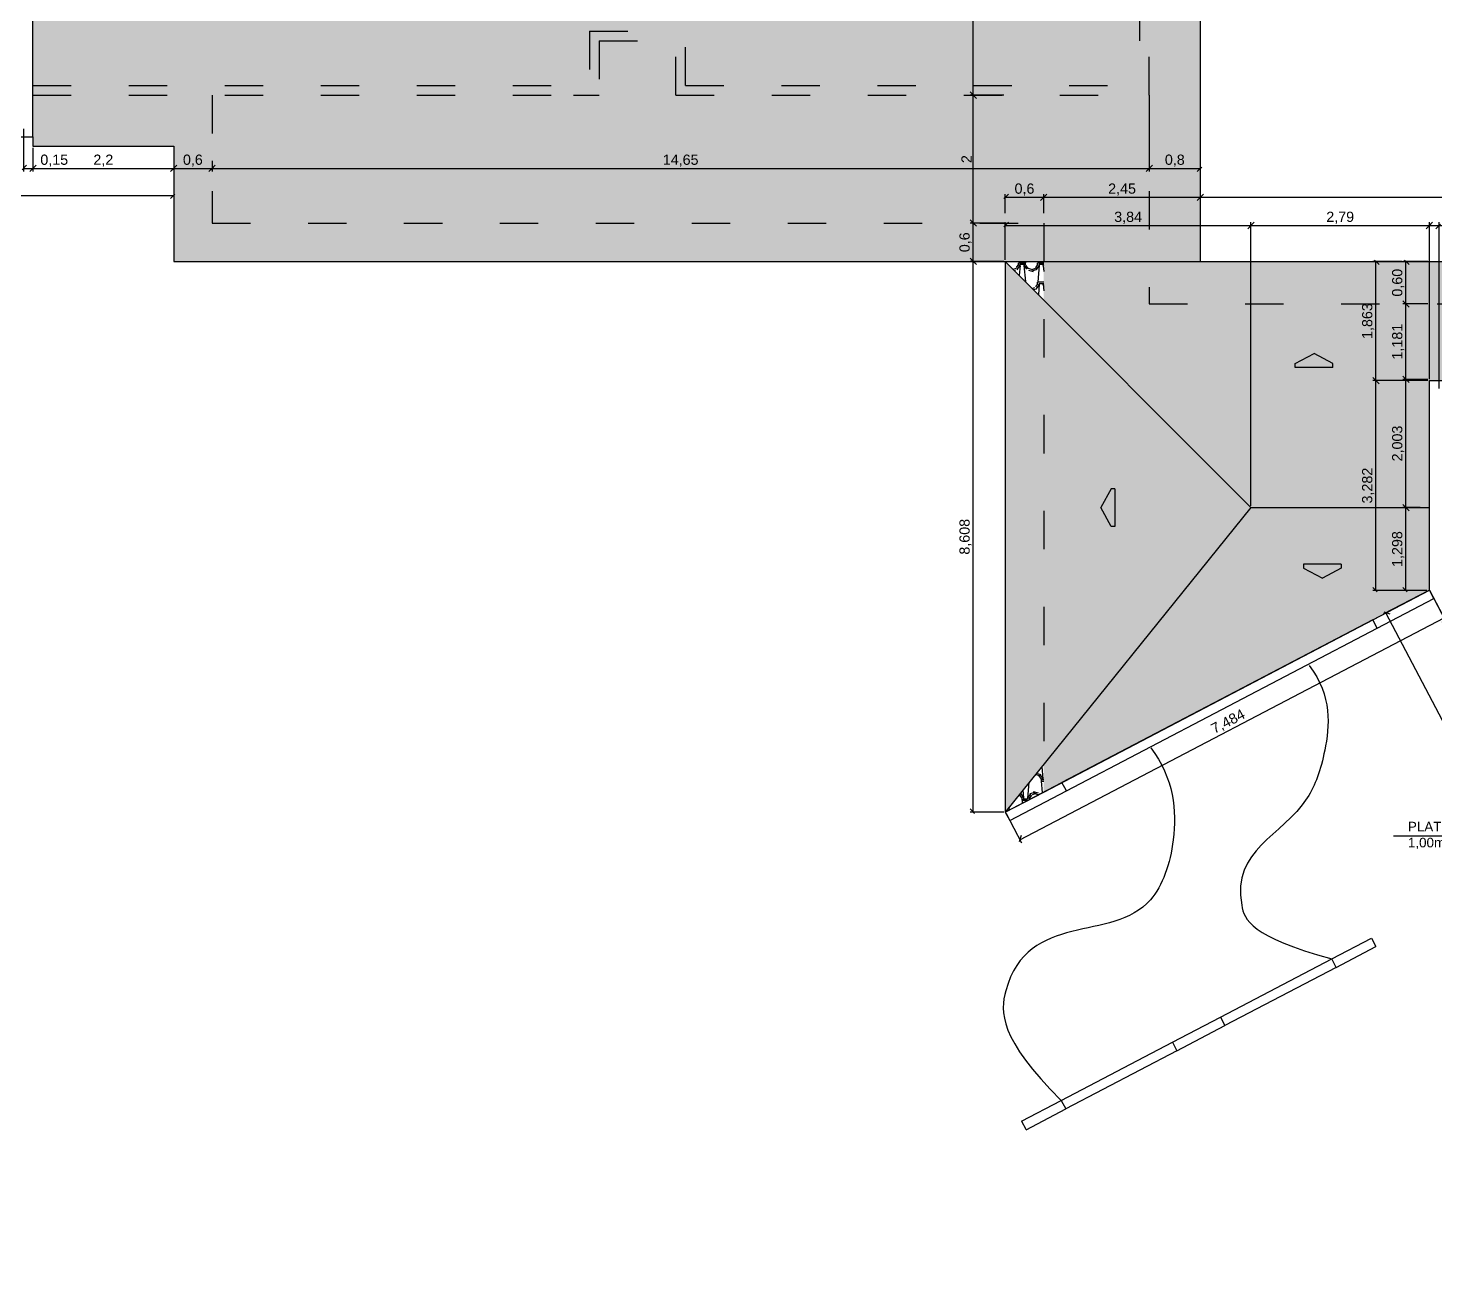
# Model space of a CAD drawing. Header units: millimetres. Extents: x 313 to 493, y 47 to 181.
# Drawn here: x 449.66 to 471.65, y 137.14 to 156.46 of the extents above; entities that cross this region are included whole.
import ezdxf

# ---------------------------------------------------------------- set-up
doc = ezdxf.new("R2010")
doc.units = ezdxf.units.MM
doc.header["$LTSCALE"] = 0.05
doc.header["$MEASUREMENT"] = 0
doc.header["$PDMODE"] = 3
doc.linetypes.add('ACAD_ISO03W100', pattern=[30, 12, -18])
for name, color, linetype in [('01', 1, 'Continuous'), ('02', 2, 'Continuous'), ('03', 3, 'Continuous'), ('05', 5, 'Continuous'), ('1', 1, 'Continuous'), ('2', 2, 'Continuous'), ('BAN', 13, 'Continuous'), ('CALCADA', 4, 'Continuous'), ('P02', 6, 'Continuous'), ('TRACEJADO', 7, 'ACAD_ISO03W100'), ('VEGET', 3, 'Continuous')]:
    doc.layers.add(name, color=color, linetype=linetype)
doc.styles.get("Standard").update_dxf_attribs({"font": 'arial.ttf'})
doc.dimstyles.new('ISO-25', dxfattribs={"dimscale": 0.04, "dimtxt": 4, "dimasz": 2.5, "dimexe": 1.25, "dimexo": 0.625, "dimtad": 1, "dimdec": 3, "dimtxsty": 'Standard', "dimblk": 'OBLIQUE', "dimcen": 2.5, "dimadec": 0, "dimazin": 0, "dimtfac": 1, "dimtdec": 3, "dimtmove": 0, "dimatfit": 3, "dimldrblk": 'OBLIQUE', "dimfxl": 1, "dimarcsym": 0})
pattern_1 = [(125.2176, (-276.103666, -88.687688), (2.10000034906, -2.99999974996), [0.0624261, -6.1801698]), (160.71, (-276.139666, -88.636688), (5.10000155527, -1.7999959482), [0.0635688, -6.2933172]), (199.29, (-276.199666, -88.615688), (-5.10000155527, -1.7999959482), [0.0635688, -6.2933172]), (234.7824, (-276.259666, -88.636688), (-2.10000034906, -2.99999974996), [0.0624261, -6.1801698]), (270, (-276.29567, -88.6877), (0.3, -0.3), [0.03, -0.27]), (90, (-276.10367, -88.7177), (-0.3, 0.3), [0.03, -0.27]), (0, (-276.10367, -88.6937), (0.3, 0.3), [0.024, -0.276]), (0, (-276.10367, -88.7177), (0.3, 0.3), [0.024, -0.276]), (125.5377, (-276.079666, -88.678688), (-0.900000472, 1.1999994744), [0.077421, -2.5032768]), (162.2553, (-276.124666, -88.615688), (-6.59999886937, 2.10000322881), [0.0787464, -7.7958963]), (197.7447, (-276.199666, -88.591688), (6.59999886937, 2.10000322881), [0.0787464, -7.7958963]), (234.4623, (-276.274666, -88.615688), (0.900000472, 1.1999994744), [0.077421, -2.5032768]), (270, (-276.31967, -88.6787), (0.3, -0.3), [0.015, -0.285]), (90, (-276.07967, -88.6937), (-0.3, 0.3), [0.015, -0.285]), (0, (-276.37967, -88.6937), (0.3, 0.3), [0.06, -0.24]), (0, (-276.37967, -88.7177), (0.3, 0.3), [0.084, -0.216]), (84.8056, (-276.319666, -88.681688), (-0.2999985674, -3.000000201), [0.2650887, -3.0485196]), (95.1944, (-276.079666, -88.681688), (-0.2999985674, 3.000000201), [0.2650887, -3.0485196])]
pattern_2 = [(305.2176, (-276.655666, -88.747688), (-2.10000034906, 2.99999974996), [0.0624261, -6.1801698]), (340.71, (-276.619666, -88.798688), (-5.10000155527, 1.7999959482), [0.0635688, -6.2933172]), (19.29, (-276.559666, -88.819688), (5.10000155527, 1.7999959482), [0.0635688, -6.2933172]), (54.7824, (-276.499666, -88.798688), (2.10000034906, 2.99999974996), [0.0624261, -6.1801698]), (90, (-276.46367, -88.7477), (-0.3, 0.3), [0.03, -0.27]), (270, (-276.65567, -88.7177), (0.3, -0.3), [0.03, -0.27]), (180, (-276.65567, -88.7417), (-0.3, -0.3), [0.024, -0.276]), (180, (-276.65567, -88.7177), (-0.3, -0.3), [0.024, -0.276]), (305.5377, (-276.679666, -88.756688), (0.900000472, -1.1999994744), [0.077421, -2.5032768]), (342.2553, (-276.634666, -88.819688), (6.59999886937, -2.10000322881), [0.0787464, -7.7958963]), (17.7447, (-276.559666, -88.843688), (-6.59999886937, -2.10000322881), [0.0787464, -7.7958963]), (54.4623, (-276.484666, -88.819688), (-0.900000472, -1.1999994744), [0.077421, -2.5032768]), (90, (-276.43967, -88.7567), (-0.3, 0.3), [0.015, -0.285]), (270, (-276.67967, -88.7417), (0.3, -0.3), [0.015, -0.285]), (180, (-276.37967, -88.7417), (-0.3, -0.3), [0.06, -0.24]), (180, (-276.37967, -88.7177), (-0.3, -0.3), [0.084, -0.216]), (264.8056, (-276.439666, -88.753688), (0.2999985674, 3.000000201), [0.2650887, -3.0485196]), (275.1944, (-276.679666, -88.753688), (0.2999985674, -3.000000201), [0.2650887, -3.0485196])]

# ---------------------------------------------------------------- blocks, each defined once
blk = doc.blocks.new('_Oblique')
at = {"layer": 'TRACEJADO', "color": 0, "lineweight": -2}
blk.add_line((-0.5, -0.5), (0.5, 0.5), dxfattribs=at)
blk = doc.blocks.new('*D354')
at = {"layer": 'BAN', "color": 0, "lineweight": -2}
for p, q in [((464.908, 152.808), (464.382, 152.808)), ((464.432, 144.2), (464.432, 152.808)), ((464.908, 144.2), (464.382, 144.2))]:
    blk.add_line(p, q, dxfattribs=at)
at = {"layer": 'Defpoints', "color": 0}
for p in [(464.432, 152.808), (464.933, 152.808), (464.933, 144.2)]:
    blk.add_point(p, dxfattribs=at)
at = {"layer": 'BAN', "color": 0, "lineweight": -2, "xscale": 0.1, "yscale": 0.1, "zscale": 0.1}
for p, rotation in [((464.432, 152.808), 90), ((464.432, 144.2), 270)]:
    blk.add_blockref('_Oblique', p, dxfattribs=dict(at, rotation=rotation))
at = {"layer": 'BAN', "color": 0, "insert": (464.311, 148.504), "char_height": 0.16, "attachment_point": 5, "rotation": 90}
blk.add_mtext('8,608', dxfattribs=at)
blk = doc.blocks.new('*D357')
at = {"layer": 'BAN', "color": 0, "lineweight": -2}
for p, q in [((471.541, 147.66), (470.84, 147.293)), ((476.202, 137.16), (470.884, 147.316)), ((476.992, 137.574), (476.157, 137.137))]:
    blk.add_line(p, q, dxfattribs=at)
at = {"layer": 'Defpoints', "color": 0}
for p in [(471.563, 147.671), (470.884, 147.316), (477.014, 137.586)]:
    blk.add_point(p, dxfattribs=at)
at = {"layer": 'BAN', "color": 0, "lineweight": -2, "xscale": 0.1, "yscale": 0.1, "zscale": 0.1}
for p, rotation in [((470.884, 147.316), 117.6381895532734), ((476.202, 137.16), 297.6381895532734)]:
    blk.add_blockref('_Oblique', p, dxfattribs=dict(at, rotation=rotation))
at = {"layer": 'BAN', "color": 0, "insert": (473.65, 142.294), "char_height": 0.16, "attachment_point": 5, "rotation": 297.6382}
blk.add_mtext('11,464', dxfattribs=at)
blk = doc.blocks.new('*D409')
at = {"layer": 'BAN', "color": 0, "lineweight": -2}
for p, q in [((471.575, 147.649), (471.815, 147.192)), ((471.924, 147.305), (472.426, 147.568)), ((471.791, 147.236), (471.924, 147.305)), ((471.919, 147.315), (471.947, 147.261))]:
    blk.add_line(p, q, dxfattribs=at)
at = {"layer": 'Defpoints', "color": 0}
for p in [(471.563, 147.671), (471.907, 147.338), (471.924, 147.305)]:
    blk.add_point(p, dxfattribs=at)
at = {"layer": 'BAN', "color": 0, "lineweight": -2, "xscale": 0.1, "yscale": 0.1, "zscale": 0.1}
for p, rotation in [((471.924, 147.305), 27.63818955327006), ((471.791, 147.236), 207.6381895532701)]:
    blk.add_blockref('_Oblique', p, dxfattribs=dict(at, rotation=rotation))
at = {"layer": 'BAN', "color": 0, "insert": (472.163, 147.567), "char_height": 0.16, "attachment_point": 5, "rotation": 27.6382}
blk.add_mtext('0,15', dxfattribs=at)
blk = doc.blocks.new('*D358')
at = {"layer": 'BAN', "color": 0, "lineweight": -2}
for p, q in [((471.575, 147.649), (471.815, 147.192)), ((465.161, 143.764), (471.791, 147.236)), ((464.945, 144.177), (465.184, 143.72))]:
    blk.add_line(p, q, dxfattribs=at)
at = {"layer": 'Defpoints', "color": 0}
for p in [(471.563, 147.671), (471.791, 147.236), (464.933, 144.2)]:
    blk.add_point(p, dxfattribs=at)
at = {"layer": 'BAN', "color": 0, "lineweight": -2, "xscale": 0.1, "yscale": 0.1, "zscale": 0.1}
for p, rotation in [((471.791, 147.236), 27.63818955326904), ((465.161, 143.764), 207.6381895532691)]:
    blk.add_blockref('_Oblique', p, dxfattribs=dict(at, rotation=rotation))
at = {"layer": 'BAN', "color": 0, "insert": (468.42, 145.607), "char_height": 0.16, "attachment_point": 5, "rotation": 27.6382}
blk.add_mtext('7,484', dxfattribs=at)
blk = doc.blocks.new('*D410')
at = {"layer": 'BAN', "color": 0, "lineweight": -2}
for p, q in [((467.183, 155.383), (467.183, 154.213)), ((452.533, 154.383), (452.533, 154.213)), ((452.533, 154.263), (467.183, 154.263))]:
    blk.add_line(p, q, dxfattribs=at)
at = {"layer": 'Defpoints', "color": 0}
for p in [(467.183, 155.408), (452.533, 154.408), (467.183, 154.263)]:
    blk.add_point(p, dxfattribs=at)
at = {"layer": 'BAN', "color": 0, "lineweight": -2, "xscale": 0.1, "yscale": 0.1, "zscale": 0.1, "rotation": 180}
blk.add_blockref('_Oblique', (452.533, 154.263), dxfattribs=at)
at = {"layer": 'BAN', "color": 0, "lineweight": -2, "xscale": 0.1, "yscale": 0.1, "zscale": 0.1}
blk.add_blockref('_Oblique', (467.183, 154.263), dxfattribs=at)
at = {"layer": 'BAN', "color": 0, "insert": (459.858, 154.384), "char_height": 0.16, "attachment_point": 5}
blk.add_mtext('14,65', dxfattribs=at)
blk = doc.blocks.new('*D373')
at = {"layer": 'BAN', "color": 0, "lineweight": -2}
for p, q in [((437.233, 154.583), (437.233, 153.791)), ((451.933, 154.583), (451.933, 153.791)), ((437.233, 153.841), (451.933, 153.841))]:
    blk.add_line(p, q, dxfattribs=at)
at = {"layer": 'Defpoints', "color": 0}
for p in [(437.233, 154.608), (451.933, 154.608), (451.933, 153.841)]:
    blk.add_point(p, dxfattribs=at)
at = {"layer": 'BAN', "color": 0, "lineweight": -2, "xscale": 0.1, "yscale": 0.1, "zscale": 0.1, "rotation": 180}
blk.add_blockref('_Oblique', (437.233, 153.841), dxfattribs=at)
at = {"layer": 'BAN', "color": 0, "lineweight": -2, "xscale": 0.1, "yscale": 0.1, "zscale": 0.1}
blk.add_blockref('_Oblique', (451.933, 153.841), dxfattribs=at)
at = {"layer": 'BAN', "color": 0, "insert": (444.583, 153.963), "char_height": 0.16, "attachment_point": 5}
blk.add_mtext('14,7', dxfattribs=at)
blk = doc.blocks.new('*D379')
at = {"layer": 'BAN', "color": 0, "lineweight": -2}
for p, q in [((449.733, 154.583), (449.733, 154.213)), ((451.933, 154.583), (451.933, 154.213)), ((449.733, 154.263), (451.933, 154.263))]:
    blk.add_line(p, q, dxfattribs=at)
at = {"layer": 'Defpoints', "color": 0}
for p in [(449.733, 154.608), (451.933, 154.608), (451.933, 154.263)]:
    blk.add_point(p, dxfattribs=at)
at = {"layer": 'BAN', "color": 0, "lineweight": -2, "xscale": 0.1, "yscale": 0.1, "zscale": 0.1, "rotation": 180}
blk.add_blockref('_Oblique', (449.733, 154.263), dxfattribs=at)
at = {"layer": 'BAN', "color": 0, "lineweight": -2, "xscale": 0.1, "yscale": 0.1, "zscale": 0.1}
blk.add_blockref('_Oblique', (451.933, 154.263), dxfattribs=at)
at = {"layer": 'BAN', "color": 0, "insert": (450.833, 154.384), "char_height": 0.16, "attachment_point": 5}
blk.add_mtext('2,2', dxfattribs=at)
blk = doc.blocks.new('*D380')
at = {"layer": 'BAN', "color": 0, "lineweight": -2}
for p, q in [((449.583, 154.883), (449.583, 154.213)), ((449.733, 154.583), (449.733, 154.213)), ((449.583, 154.263), (449.733, 154.263)), ((449.733, 154.263), (450.3, 154.263))]:
    blk.add_line(p, q, dxfattribs=at)
at = {"layer": 'Defpoints', "color": 0}
for p in [(449.583, 154.908), (449.733, 154.608), (449.733, 154.263)]:
    blk.add_point(p, dxfattribs=at)
at = {"layer": 'BAN', "color": 0, "lineweight": -2, "xscale": 0.1, "yscale": 0.1, "zscale": 0.1, "rotation": 180}
blk.add_blockref('_Oblique', (449.583, 154.263), dxfattribs=at)
at = {"layer": 'BAN', "color": 0, "lineweight": -2, "xscale": 0.1, "yscale": 0.1, "zscale": 0.1}
blk.add_blockref('_Oblique', (449.733, 154.263), dxfattribs=at)
at = {"layer": 'BAN', "color": 0, "insert": (450.066, 154.384), "char_height": 0.16, "attachment_point": 5}
blk.add_mtext('0,15', dxfattribs=at)
blk = doc.blocks.new('*D412')
at = {"layer": 'BAN', "color": 0, "lineweight": -2}
for p, q in [((451.933, 154.583), (451.933, 154.213)), ((452.533, 154.383), (452.533, 154.213)), ((451.933, 154.263), (452.533, 154.263))]:
    blk.add_line(p, q, dxfattribs=at)
at = {"layer": 'Defpoints', "color": 0}
for p in [(451.933, 154.608), (452.533, 154.408), (452.533, 154.263)]:
    blk.add_point(p, dxfattribs=at)
at = {"layer": 'BAN', "color": 0, "lineweight": -2, "xscale": 0.1, "yscale": 0.1, "zscale": 0.1, "rotation": 180}
blk.add_blockref('_Oblique', (451.933, 154.263), dxfattribs=at)
at = {"layer": 'BAN', "color": 0, "lineweight": -2, "xscale": 0.1, "yscale": 0.1, "zscale": 0.1}
blk.add_blockref('_Oblique', (452.533, 154.263), dxfattribs=at)
at = {"layer": 'BAN', "color": 0, "insert": (452.233, 154.384), "char_height": 0.16, "attachment_point": 5}
blk.add_mtext('0,6', dxfattribs=at)
blk = doc.blocks.new('*D402')
at = {"layer": 'BAN', "color": 0, "lineweight": -2}
for p, q in [((467.983, 153.564), (467.983, 153.861)), ((467.983, 153.811), (483.106, 153.811)), ((483.106, 153.564), (483.106, 153.861))]:
    blk.add_line(p, q, dxfattribs=at)
at = {"layer": 'Defpoints', "color": 0}
for p in [(483.106, 153.811), (467.983, 153.539), (483.106, 153.539)]:
    blk.add_point(p, dxfattribs=at)
at = {"layer": 'BAN', "color": 0, "lineweight": -2, "xscale": 0.1, "yscale": 0.1, "zscale": 0.1, "rotation": 180}
blk.add_blockref('_Oblique', (467.983, 153.811), dxfattribs=at)
at = {"layer": 'BAN', "color": 0, "lineweight": -2, "xscale": 0.1, "yscale": 0.1, "zscale": 0.1}
blk.add_blockref('_Oblique', (483.106, 153.811), dxfattribs=at)
at = {"layer": 'BAN', "color": 0, "insert": (475.545, 153.932), "char_height": 0.16, "attachment_point": 5}
blk.add_mtext('15,123', dxfattribs=at)
blk = doc.blocks.new('*D420')
at = {"layer": 'BAN', "color": 0, "lineweight": -2}
for p, q in [((464.908, 155.408), (464.382, 155.408)), ((464.432, 153.408), (464.432, 155.408)), ((464.908, 153.408), (464.382, 153.408))]:
    blk.add_line(p, q, dxfattribs=at)
at = {"layer": 'Defpoints', "color": 0}
for p in [(464.432, 155.408), (464.933, 155.408), (464.933, 153.408)]:
    blk.add_point(p, dxfattribs=at)
at = {"layer": 'BAN', "color": 0, "lineweight": -2, "xscale": 0.1, "yscale": 0.1, "zscale": 0.1}
for p, rotation in [((464.432, 155.408), 90), ((464.432, 153.408), 270)]:
    blk.add_blockref('_Oblique', p, dxfattribs=dict(at, rotation=rotation))
at = {"layer": 'BAN', "color": 0, "insert": (464.327, 154.408), "char_height": 0.16, "attachment_point": 5, "rotation": 90}
blk.add_mtext('2', dxfattribs=at)
blk = doc.blocks.new('*D421')
at = {"layer": 'BAN', "color": 0, "lineweight": -2}
for p, q in [((465.533, 153.564), (465.533, 153.861)), ((465.533, 153.811), (467.983, 153.811)), ((467.983, 153.564), (467.983, 153.861))]:
    blk.add_line(p, q, dxfattribs=at)
at = {"layer": 'Defpoints', "color": 0}
for p in [(467.983, 153.811), (465.533, 153.539), (467.983, 153.539)]:
    blk.add_point(p, dxfattribs=at)
at = {"layer": 'BAN', "color": 0, "lineweight": -2, "xscale": 0.1, "yscale": 0.1, "zscale": 0.1, "rotation": 180}
blk.add_blockref('_Oblique', (465.533, 153.811), dxfattribs=at)
at = {"layer": 'BAN', "color": 0, "lineweight": -2, "xscale": 0.1, "yscale": 0.1, "zscale": 0.1}
blk.add_blockref('_Oblique', (467.983, 153.811), dxfattribs=at)
at = {"layer": 'BAN', "color": 0, "insert": (466.758, 153.932), "char_height": 0.16, "attachment_point": 5}
blk.add_mtext('2,45', dxfattribs=at)
blk = doc.blocks.new('*D422')
at = {"layer": 'BAN', "color": 0, "lineweight": -2}
for p, q in [((464.933, 153.564), (464.933, 153.861)), ((464.933, 153.811), (465.533, 153.811)), ((465.533, 153.564), (465.533, 153.861))]:
    blk.add_line(p, q, dxfattribs=at)
at = {"layer": 'Defpoints', "color": 0}
for p in [(465.533, 153.811), (464.933, 153.539), (465.533, 153.539)]:
    blk.add_point(p, dxfattribs=at)
at = {"layer": 'BAN', "color": 0, "lineweight": -2, "xscale": 0.1, "yscale": 0.1, "zscale": 0.1, "rotation": 180}
blk.add_blockref('_Oblique', (464.933, 153.811), dxfattribs=at)
at = {"layer": 'BAN', "color": 0, "lineweight": -2, "xscale": 0.1, "yscale": 0.1, "zscale": 0.1}
blk.add_blockref('_Oblique', (465.533, 153.811), dxfattribs=at)
at = {"layer": 'BAN', "color": 0, "insert": (465.233, 153.932), "char_height": 0.16, "attachment_point": 5}
blk.add_mtext('0,6', dxfattribs=at)
blk = doc.blocks.new('*D423')
at = {"layer": 'BAN', "color": 0, "lineweight": -2}
for p, q in [((467.183, 155.383), (467.183, 154.213)), ((467.183, 154.263), (467.983, 154.263)), ((467.983, 152.833), (467.983, 154.313))]:
    blk.add_line(p, q, dxfattribs=at)
at = {"layer": 'Defpoints', "color": 0}
for p in [(467.183, 155.408), (467.983, 154.263), (467.983, 152.808)]:
    blk.add_point(p, dxfattribs=at)
at = {"layer": 'BAN', "color": 0, "lineweight": -2, "xscale": 0.1, "yscale": 0.1, "zscale": 0.1, "rotation": 180}
blk.add_blockref('_Oblique', (467.183, 154.263), dxfattribs=at)
at = {"layer": 'BAN', "color": 0, "lineweight": -2, "xscale": 0.1, "yscale": 0.1, "zscale": 0.1}
blk.add_blockref('_Oblique', (467.983, 154.263), dxfattribs=at)
at = {"layer": 'BAN', "color": 0, "insert": (467.583, 154.384), "char_height": 0.16, "attachment_point": 5}
blk.add_mtext('0,8', dxfattribs=at)
blk = doc.blocks.new('*D424')
at = {"layer": 'BAN', "color": 0, "lineweight": -2}
for p, q in [((471.133, 152.808), (470.677, 152.808)), ((470.727, 150.945), (470.727, 152.808)), ((471.538, 150.945), (470.677, 150.945))]:
    blk.add_line(p, q, dxfattribs=at)
at = {"layer": 'Defpoints', "color": 0}
for p in [(470.727, 152.808), (471.158, 152.808), (471.563, 150.945)]:
    blk.add_point(p, dxfattribs=at)
at = {"layer": 'BAN', "color": 0, "lineweight": -2, "xscale": 0.1, "yscale": 0.1, "zscale": 0.1}
for p, rotation in [((470.727, 152.808), 90), ((470.727, 150.945), 270)]:
    blk.add_blockref('_Oblique', p, dxfattribs=dict(at, rotation=rotation))
at = {"layer": 'BAN', "color": 0, "insert": (470.605, 151.876), "char_height": 0.16, "attachment_point": 5, "rotation": 90}
blk.add_mtext('1,863', dxfattribs=at)
blk = doc.blocks.new('*D425')
at = {"layer": 'BAN', "color": 0, "lineweight": -2}
for p, q in [((471.538, 150.945), (470.677, 150.945)), ((470.727, 147.663), (470.727, 150.945)), ((471.503, 147.663), (470.677, 147.663))]:
    blk.add_line(p, q, dxfattribs=at)
at = {"layer": 'Defpoints', "color": 0}
for p in [(470.727, 150.945), (471.563, 150.945), (471.528, 147.663)]:
    blk.add_point(p, dxfattribs=at)
at = {"layer": 'BAN', "color": 0, "lineweight": -2, "xscale": 0.1, "yscale": 0.1, "zscale": 0.1}
for p, rotation in [((470.727, 150.945), 90), ((470.727, 147.663), 270)]:
    blk.add_blockref('_Oblique', p, dxfattribs=dict(at, rotation=rotation))
at = {"layer": 'BAN', "color": 0, "insert": (470.605, 149.304), "char_height": 0.16, "attachment_point": 5, "rotation": 90}
blk.add_mtext('3,282', dxfattribs=at)
blk = doc.blocks.new('*D426')
at = {"layer": 'BAN', "color": 0, "lineweight": -2}
for p, q in [((471.538, 152.808), (471.145, 152.808)), ((471.195, 152.145), (471.195, 152.808)), ((471.538, 152.145), (471.145, 152.145))]:
    blk.add_line(p, q, dxfattribs=at)
at = {"layer": 'Defpoints', "color": 0}
for p in [(471.195, 152.808), (471.563, 152.808), (471.563, 152.145)]:
    blk.add_point(p, dxfattribs=at)
at = {"layer": 'BAN', "color": 0, "lineweight": -2, "xscale": 0.1, "yscale": 0.1, "zscale": 0.1}
for p, rotation in [((471.195, 152.808), 90), ((471.195, 152.145), 270)]:
    blk.add_blockref('_Oblique', p, dxfattribs=dict(at, rotation=rotation))
at = {"layer": 'BAN', "color": 0, "insert": (471.074, 152.476), "char_height": 0.16, "attachment_point": 5, "rotation": 90}
blk.add_mtext('0,60', dxfattribs=at)
blk = doc.blocks.new('*D427')
at = {"layer": 'BAN', "color": 0, "lineweight": -2}
for p, q in [((471.538, 152.145), (471.145, 152.145)), ((471.195, 150.964), (471.195, 152.145)), ((471.538, 150.964), (471.145, 150.964))]:
    blk.add_line(p, q, dxfattribs=at)
at = {"layer": 'Defpoints', "color": 0}
for p in [(471.195, 152.145), (471.563, 152.145), (471.563, 150.964)]:
    blk.add_point(p, dxfattribs=at)
at = {"layer": 'BAN', "color": 0, "lineweight": -2, "xscale": 0.1, "yscale": 0.1, "zscale": 0.1}
for p, rotation in [((471.195, 152.145), 90), ((471.195, 150.964), 270)]:
    blk.add_blockref('_Oblique', p, dxfattribs=dict(at, rotation=rotation))
at = {"layer": 'BAN', "color": 0, "insert": (471.074, 151.554), "char_height": 0.16, "attachment_point": 5, "rotation": 90}
blk.add_mtext('1,181', dxfattribs=at)
blk = doc.blocks.new('*D428')
at = {"layer": 'BAN', "color": 0, "lineweight": -2}
for p, q in [((471.538, 150.964), (471.145, 150.964)), ((471.195, 148.961), (471.195, 150.964)), ((471.419, 148.961), (471.145, 148.961))]:
    blk.add_line(p, q, dxfattribs=at)
at = {"layer": 'Defpoints', "color": 0}
for p in [(471.195, 150.964), (471.563, 150.964), (471.444, 148.961)]:
    blk.add_point(p, dxfattribs=at)
at = {"layer": 'BAN', "color": 0, "lineweight": -2, "xscale": 0.1, "yscale": 0.1, "zscale": 0.1}
for p, rotation in [((471.195, 150.964), 90), ((471.195, 148.961), 270)]:
    blk.add_blockref('_Oblique', p, dxfattribs=dict(at, rotation=rotation))
at = {"layer": 'BAN', "color": 0, "insert": (471.074, 149.962), "char_height": 0.16, "attachment_point": 5, "rotation": 90}
blk.add_mtext('2,003', dxfattribs=at)
blk = doc.blocks.new('*D429')
at = {"layer": 'BAN', "color": 0, "lineweight": -2}
for p, q in [((471.419, 148.961), (471.145, 148.961)), ((471.195, 147.663), (471.195, 148.961)), ((471.522, 147.663), (471.145, 147.663))]:
    blk.add_line(p, q, dxfattribs=at)
at = {"layer": 'Defpoints', "color": 0}
for p in [(471.195, 148.961), (471.444, 148.961), (471.547, 147.663)]:
    blk.add_point(p, dxfattribs=at)
at = {"layer": 'BAN', "color": 0, "lineweight": -2, "xscale": 0.1, "yscale": 0.1, "zscale": 0.1}
for p, rotation in [((471.195, 148.961), 90), ((471.195, 147.663), 270)]:
    blk.add_blockref('_Oblique', p, dxfattribs=dict(at, rotation=rotation))
at = {"layer": 'BAN', "color": 0, "insert": (471.074, 148.312), "char_height": 0.16, "attachment_point": 5, "rotation": 90}
blk.add_mtext('1,298', dxfattribs=at)
blk = doc.blocks.new('*D430')
at = {"layer": 'BAN', "color": 0, "lineweight": -2}
for p, q in [((464.908, 153.408), (464.382, 153.408)), ((464.432, 152.808), (464.432, 153.408)), ((464.908, 152.808), (464.382, 152.808))]:
    blk.add_line(p, q, dxfattribs=at)
at = {"layer": 'Defpoints', "color": 0}
for p in [(464.432, 153.408), (464.933, 153.408), (464.933, 152.808)]:
    blk.add_point(p, dxfattribs=at)
at = {"layer": 'BAN', "color": 0, "lineweight": -2, "xscale": 0.1, "yscale": 0.1, "zscale": 0.1}
for p, rotation in [((464.432, 153.408), 90), ((464.432, 152.808), 270)]:
    blk.add_blockref('_Oblique', p, dxfattribs=dict(at, rotation=rotation))
at = {"layer": 'BAN', "color": 0, "insert": (464.311, 153.108), "char_height": 0.16, "attachment_point": 5, "rotation": 90}
blk.add_mtext('0,6', dxfattribs=at)
blk = doc.blocks.new('*D404')
at = {"layer": 'BAN', "color": 0, "lineweight": -2}
for p, q in [((471.563, 150.97), (471.563, 153.42)), ((471.563, 153.37), (471.713, 153.37)), ((471.713, 150.82), (471.713, 153.42)), ((471.713, 153.37), (472.28, 153.37))]:
    blk.add_line(p, q, dxfattribs=at)
at = {"layer": 'Defpoints', "color": 0}
for p in [(471.713, 153.37), (471.563, 150.945), (471.713, 150.795)]:
    blk.add_point(p, dxfattribs=at)
at = {"layer": 'BAN', "color": 0, "lineweight": -2, "xscale": 0.1, "yscale": 0.1, "zscale": 0.1, "rotation": 180}
blk.add_blockref('_Oblique', (471.563, 153.37), dxfattribs=at)
at = {"layer": 'BAN', "color": 0, "lineweight": -2, "xscale": 0.1, "yscale": 0.1, "zscale": 0.1}
blk.add_blockref('_Oblique', (471.713, 153.37), dxfattribs=at)
at = {"layer": 'BAN', "color": 0, "insert": (472.047, 153.491), "char_height": 0.16, "attachment_point": 5}
blk.add_mtext('0,15', dxfattribs=at)
blk = doc.blocks.new('*D405')
at = {"layer": 'BAN', "color": 0, "lineweight": -2}
for p, q in [((468.773, 148.986), (468.773, 153.42)), ((468.773, 153.37), (471.563, 153.37)), ((471.563, 150.97), (471.563, 153.42))]:
    blk.add_line(p, q, dxfattribs=at)
at = {"layer": 'Defpoints', "color": 0}
for p in [(471.563, 153.37), (471.563, 150.945), (468.773, 148.961)]:
    blk.add_point(p, dxfattribs=at)
at = {"layer": 'BAN', "color": 0, "lineweight": -2, "xscale": 0.1, "yscale": 0.1, "zscale": 0.1, "rotation": 180}
blk.add_blockref('_Oblique', (468.773, 153.37), dxfattribs=at)
at = {"layer": 'BAN', "color": 0, "lineweight": -2, "xscale": 0.1, "yscale": 0.1, "zscale": 0.1}
blk.add_blockref('_Oblique', (471.563, 153.37), dxfattribs=at)
at = {"layer": 'BAN', "color": 0, "insert": (470.168, 153.491), "char_height": 0.16, "attachment_point": 5}
blk.add_mtext('2,79', dxfattribs=at)
blk = doc.blocks.new('*D431')
at = {"layer": 'BAN', "color": 0, "lineweight": -2}
for p, q in [((464.933, 152.833), (464.933, 153.42)), ((464.933, 153.37), (468.773, 153.37)), ((468.773, 148.986), (468.773, 153.42))]:
    blk.add_line(p, q, dxfattribs=at)
at = {"layer": 'Defpoints', "color": 0}
for p in [(468.773, 153.37), (464.933, 152.808), (468.773, 148.961)]:
    blk.add_point(p, dxfattribs=at)
at = {"layer": 'BAN', "color": 0, "lineweight": -2, "xscale": 0.1, "yscale": 0.1, "zscale": 0.1, "rotation": 180}
blk.add_blockref('_Oblique', (464.933, 153.37), dxfattribs=at)
at = {"layer": 'BAN', "color": 0, "lineweight": -2, "xscale": 0.1, "yscale": 0.1, "zscale": 0.1}
blk.add_blockref('_Oblique', (468.773, 153.37), dxfattribs=at)
at = {"layer": 'BAN', "color": 0, "insert": (466.853, 153.491), "char_height": 0.16, "attachment_point": 5}
blk.add_mtext('3,84', dxfattribs=at)
blk = doc.blocks.new('*D434')
at = {"layer": 'BAN', "color": 0, "lineweight": -2}
for p, q in [((464.369, 159.958), (464.482, 159.958)), ((464.432, 155.408), (464.432, 159.958)), ((464.908, 155.408), (464.382, 155.408))]:
    blk.add_line(p, q, dxfattribs=at)
at = {"layer": 'Defpoints', "color": 0}
for p in [(464.344, 159.958), (464.432, 159.958), (464.933, 155.408)]:
    blk.add_point(p, dxfattribs=at)
at = {"layer": 'BAN', "color": 0, "lineweight": -2, "xscale": 0.1, "yscale": 0.1, "zscale": 0.1}
for p, rotation in [((464.432, 159.958), 90), ((464.432, 155.408), 270)]:
    blk.add_blockref('_Oblique', p, dxfattribs=dict(at, rotation=rotation))
at = {"layer": 'BAN', "color": 0, "insert": (464.312, 157.683), "char_height": 0.16, "attachment_point": 5, "rotation": 90}
blk.add_mtext('4,55', dxfattribs=at)

msp = doc.modelspace()

# ---------------------------------------------------------------- hatches: boundary and pattern name
at = {"layer": '01'}
h = msp.add_hatch(dxfattribs=at)
h.set_pattern_fill('TELHA2', color=256, scale=0.3, style=0)
h.set_pattern_definition([(125.2176, (-276.103666, -88.687688), (2.10000034906, -2.99999974996), [0.0624261, -6.1801698]), (160.71, (-276.139666, -88.636688), (5.10000155527, -1.7999959482), [0.0635688, -6.2933172]), (199.29, (-276.199666, -88.615688), (-5.10000155527, -1.7999959482), [0.0635688, -6.2933172]), (234.7824, (-276.259666, -88.636688), (-2.10000034906, -2.99999974996), [0.0624261, -6.1801698]), (270, (-276.29567, -88.6877), (0.3, -0.3), [0.03, -0.27]), (90, (-276.10367, -88.7177), (-0.3, 0.3), [0.03, -0.27]), (0, (-276.10367, -88.6937), (0.3, 0.3), [0.024, -0.276]), (0, (-276.10367, -88.7177), (0.3, 0.3), [0.024, -0.276]), (125.5377, (-276.079666, -88.678688), (-0.900000472, 1.1999994744), [0.077421, -2.5032768]), (162.2553, (-276.124666, -88.615688), (-6.59999886937, 2.10000322881), [0.0787464, -7.7958963]), (197.7447, (-276.199666, -88.591688), (6.59999886937, 2.10000322881), [0.0787464, -7.7958963]), (234.4623, (-276.274666, -88.615688), (0.900000472, 1.1999994744), [0.077421, -2.5032768]), (270, (-276.31967, -88.6787), (0.3, -0.3), [0.015, -0.285]), (90, (-276.07967, -88.6937), (-0.3, 0.3), [0.015, -0.285]), (0, (-276.37967, -88.6937), (0.3, 0.3), [0.06, -0.24]), (0, (-276.37967, -88.7177), (0.3, 0.3), [0.084, -0.216]), (84.8056, (-276.319666, -88.681688), (-0.2999985674, -3.000000201), [0.2650887, -3.0485196]), (95.1944, (-276.079666, -88.681688), (-0.2999985674, 3.000000201), [0.2650887, -3.0485196])])
h.paths.add_polyline_path([(467.033, 159.958), (438.183, 159.958), (438.183, 155.558), (440.983, 155.558), (440.983, 157.658), (442.483, 157.658), (442.483, 155.558), (448.233, 155.558), (448.233, 157.658), (449.733, 157.658), (449.733, 155.558), (458.433, 155.558), (458.433, 156.408), (459.933, 156.408), (459.933, 155.558), (467.033, 155.558)])
h.paths.add_polyline_path([(458.441, 158.7857), (458.1465, 158.6281), (457.852, 158.7857), (457.852, 158.847), (458.441, 158.847)], flags=17)
h.paths.add_polyline_path([(447.3964, 158.7857), (447.1019, 158.6281), (446.8074, 158.7857), (446.8074, 158.847), (447.3964, 158.847)], flags=16)
h.paths.add_polyline_path([(438.033, 159.958), (437.233, 159.958), (437.233, 154.608), (440.983, 154.608), (440.983, 154.758), (440.983, 155.408), (438.033, 155.408)])
h.paths.add_polyline_path([(438.183, 159.958), (438.033, 159.958), (438.033, 155.408), (440.983, 155.408), (440.983, 155.558), (438.183, 155.558)])
h.paths.add_polyline_path([(448.233, 155.558), (442.483, 155.558), (442.483, 155.408), (448.233, 155.408)])
h.paths.add_polyline_path([(458.583, 156.258), (459.783, 156.258), (459.783, 155.408), (467.183, 155.408), (467.183, 159.958), (467.033, 159.958), (467.033, 155.558), (459.933, 155.558), (459.933, 156.408), (458.433, 156.408), (458.433, 155.558), (449.733, 155.558), (449.733, 155.408), (458.583, 155.408)])
h.paths.add_polyline_path([(467.983, 159.958), (467.183, 159.958), (467.183, 155.408), (467.183, 152.808), (467.983, 152.808)])
h.paths.add_polyline_path([(467.183, 155.408), (459.783, 155.408), (459.783, 156.258), (458.583, 156.258), (458.583, 155.408), (458.183, 155.408), (452.533, 155.408), (452.533, 153.408), (465.533, 153.408), (465.533, 152.808), (467.183, 152.808)])
h.paths.add_polyline_path([(465.533, 153.408), (452.533, 153.408), (452.533, 155.408), (449.733, 155.408), (449.733, 154.758), (449.733, 154.608), (451.933, 154.608), (451.933, 152.808), (465.533, 152.808)])
h.paths.add_polyline_path([(448.233, 155.408), (442.483, 155.408), (442.483, 154.758), (442.483, 154.608), (448.233, 154.608), (448.233, 154.758)])
h.paths.add_polyline_path([(464.2399, 157.4943), (464.2399, 157.8718), (464.4437, 157.8718), (464.4437, 157.4943)], flags=25)
h.paths.add_polyline_path([(450.3317, 158.7806), (454.9828, 158.7806), (454.9828, 158.2948), (450.3317, 158.2948)], flags=25)
h.paths.add_polyline_path([(467.4436, 154.4556), (467.7223, 154.4556), (467.7223, 154.2514), (467.4436, 154.2514)], flags=24)
h.paths.add_polyline_path([(459.6307, 154.4556), (460.0852, 154.4556), (460.0852, 154.2514), (459.6307, 154.2514)], flags=25)
h.paths.add_polyline_path([(465.0938, 154.0041), (465.3722, 154.0041), (465.3722, 153.7998), (465.0938, 153.7998)], flags=25)
h.paths.add_polyline_path([(466.5706, 154.0041), (466.9453, 154.0041), (466.9453, 153.7998), (466.5706, 153.7998)], flags=24)
h.paths.add_polyline_path([(466.6674, 153.5628), (467.0385, 153.5628), (467.0385, 153.3585), (466.6674, 153.3585)], flags=24)
h.paths.add_polyline_path([(464.2632, 154.3383), (464.2632, 154.4778), (464.4437, 154.4778), (464.4437, 154.3383)], flags=25)
h.paths.add_polyline_path([(452.0938, 154.4556), (452.3722, 154.4556), (452.3722, 154.2514), (452.0938, 154.2514)], flags=24)
h.paths.add_polyline_path([(464.2394, 152.9688), (464.2394, 153.2472), (464.4437, 153.2472), (464.4437, 152.9688)], flags=25)
h = msp.add_hatch(dxfattribs=at)
h.set_pattern_fill('TELHA2', color=256, scale=0.3, angle=180, style=0)
h.set_pattern_definition(pattern_2)
h.paths.add_polyline_path([(465.533, 152.808), (464.933, 152.808), (465.533, 152.2069)])
h = msp.add_hatch(dxfattribs=at)
h.set_pattern_fill('TELHA2', color=256, scale=0.3, angle=180, style=0)
h.set_pattern_definition(pattern_2)
h.paths.add_polyline_path([(467.183, 152.1448), (467.183, 152.808), (465.533, 152.808), (465.533, 152.2069), (468.773, 148.9609), (471.5633, 148.9609), (471.5633, 150.9448), (478.4379, 150.9448), (479.4466, 149.0186), (482.4658, 152.1448)])
h.paths.add_polyline_path([(469.7608, 151.3698), (470.0553, 151.2122), (470.0553, 151.1509), (469.4664, 151.1509), (469.4664, 151.2122)], flags=16)
h.paths.add_polyline_path([(477.0607, 151.7351), (477.3552, 151.8927), (477.6497, 151.7351), (477.6497, 151.6738), (477.0607, 151.6738)], flags=16)
h.paths.add_polyline_path([(482.4658, 152.1448), (483.1063, 152.808), (467.183, 152.808), (467.183, 152.1448)])
h.paths.add_polyline_path([(478.4878, 151.0328), (478.9279, 151.2633), (479.0542, 151.0221), (478.6141, 150.7916)], flags=24)
h.paths.add_polyline_path([(480.5585, 152.0837), (480.7234, 152.1701), (480.836, 151.955), (480.6711, 151.8687)], flags=24)
h.paths.add_polyline_path([(470.9379, 149.6509), (470.9379, 150.2735), (471.2102, 150.2735), (471.2102, 149.6509)], flags=24)
h.paths.add_polyline_path([(470.9379, 151.2392), (470.9379, 151.8691), (471.2102, 151.8691), (471.2102, 151.2392)], flags=24)
h.paths.add_polyline_path([(470.4693, 148.9947), (470.4693, 149.6128), (470.7416, 149.6128), (470.7416, 148.9947)], flags=24)
h.paths.add_polyline_path([(470.4693, 151.5582), (470.4693, 152.1946), (470.7416, 152.1946), (470.7416, 151.5582)], flags=24)
h.paths.add_polyline_path([(471.897, 151.7269), (476.5844, 151.7269), (476.5844, 151.2411), (471.897, 151.2411)], flags=24)
h.paths.add_polyline_path([(470.9379, 152.2289), (470.9379, 152.7239), (471.2102, 152.7239), (471.2102, 152.2289)], flags=25)
h = msp.add_hatch(dxfattribs=at)
h.set_pattern_fill('TELHA2', color=256, scale=0.3, style=0)
h.set_pattern_definition(pattern_1)
h.paths.add_polyline_path([(465.533, 144.9435), (465.533, 144.5138), (471.5633, 147.6714), (471.5633, 148.9609), (468.773, 148.9609)])
h.paths.add_polyline_path([(469.5945, 148.0122), (469.5945, 148.0735), (470.1834, 148.0735), (470.1834, 148.0122), (469.889, 147.8546)], flags=16)
h.paths.add_polyline_path([(470.9379, 147.9935), (470.9379, 148.6302), (471.2102, 148.6302), (471.2102, 147.9935)], flags=24)
h = msp.add_hatch(dxfattribs=at)
h.set_pattern_fill('TELHA2', color=256, scale=0.3, style=0)
h.set_pattern_definition(pattern_1)
h.paths.add_polyline_path([(465.533, 144.9435), (464.933, 144.1996), (465.533, 144.5138)])
at = {"layer": '1'}
h = msp.add_hatch(dxfattribs=at)
h.set_pattern_fill('TELHA2', color=256, scale=0.3, angle=90, style=0)
h.set_pattern_definition([(215.2176, (-276.409666, -88.441688), (2.99999974996, 2.10000034906), [0.0624261, -6.1801698]), (250.71, (-276.460666, -88.477688), (1.7999959482, 5.10000155527), [0.0635688, -6.2933172]), (289.29, (-276.481666, -88.537688), (1.7999959482, -5.10000155527), [0.0635688, -6.2933172]), (324.7824, (-276.460666, -88.597688), (2.99999974996, -2.10000034906), [0.0624261, -6.1801698]), (0, (-276.40967, -88.6337), (0.3, 0.3), [0.03, -0.27]), (180, (-276.37967, -88.4417), (-0.3, -0.3), [0.03, -0.27]), (90, (-276.40367, -88.4417), (-0.3, 0.3), [0.024, -0.276]), (90, (-276.37967, -88.4417), (-0.3, 0.3), [0.024, -0.276]), (215.5377, (-276.418666, -88.417688), (-1.1999994744, -0.900000472), [0.077421, -2.5032768]), (252.2553, (-276.481666, -88.462688), (-2.10000322881, -6.59999886937), [0.0787464, -7.7958963]), (287.7447, (-276.505666, -88.537688), (-2.10000322881, 6.59999886937), [0.0787464, -7.7958963]), (324.4623, (-276.481666, -88.612688), (-1.1999994744, 0.900000472), [0.077421, -2.5032768]), (0, (-276.41867, -88.6577), (0.3, 0.3), [0.015, -0.285]), (180, (-276.40367, -88.4177), (-0.3, -0.3), [0.015, -0.285]), (90, (-276.40367, -88.7177), (-0.3, 0.3), [0.06, -0.24]), (90, (-276.37967, -88.7177), (-0.3, 0.3), [0.084, -0.216]), (174.8056, (-276.415666, -88.657688), (3.000000201, -0.2999985674), [0.2650887, -3.0485196]), (185.1944, (-276.415666, -88.417688), (-3.000000201, -0.2999985674), [0.2650887, -3.0485196])])
h.paths.add_polyline_path([(468.773, 148.9609), (465.533, 152.2069), (465.533, 144.9435)])
h.paths.add_polyline_path([(466.4286, 148.9609), (466.5863, 149.2554), (466.6475, 149.2554), (466.6475, 148.6664), (466.5863, 148.6664)], flags=16)
h.paths.add_polyline_path([(465.533, 152.2069), (464.933, 152.808), (464.933, 144.1996), (465.533, 144.9435)])
at = {"layer": 'P02'}
for points in [[(470.0553, 151.1509), (470.0553, 151.2122), (469.7608, 151.3698), (469.4664, 151.2122), (469.4664, 151.1509)], [(466.6475, 149.2554), (466.5863, 149.2554), (466.4286, 148.9609), (466.5863, 148.6664), (466.6475, 148.6664)], [(469.5945, 148.0735), (469.5945, 148.0122), (469.889, 147.8546), (470.1834, 148.0122), (470.1834, 148.0735)]]:
    msp.add_hatch(color=256, dxfattribs=at).paths.add_polyline_path(points)

# ---------------------------------------------------------------- linework, layer by layer
at = {"layer": '02'}
for p, q in [((467.983, 152.808), (467.983, 165.308)), ((449.733, 154.758), (449.733, 154.608)), ((449.733, 154.608), (451.933, 154.608)), ((451.933, 154.608), (451.933, 152.808)), ((451.933, 152.808), (483.1063, 152.808))]:
    msp.add_line(p, q, dxfattribs=at)
for points in [[(469.6848, 146.4941), (470.0441, 146.0147), (469.9668, 145.1387), (469.5075, 143.8689), (468.2759, 143.5781), (468.7665, 142.2531), (470.0362, 141.9051)], [(467.209, 145.2057), (467.5684, 144.7264), (467.6522, 143.7938), (467.0204, 141.9788), (464.9516, 142.7956), (464.8282, 140.6581), (465.8085, 139.6913)]]:
    msp.add_open_spline(points, degree=3, knots=[0.002109, 0.002109, 0.002109, 0.002109, 0.7887936, 1.4482202, 3.522511, 4.0474919, 4.0474919, 4.0474919, 4.0474919], dxfattribs=at)
at = {"layer": '03', "extrusion": (0, 0, -1)}
for p, q in [((470.6774, 147.2075), (465.8189, 144.6635)), ((465.8885, 144.5306), (470.7469, 147.0747)), ((468.2974, 140.9946), (470.0362, 141.9051)), ((470.1058, 141.7722), (468.367, 140.8617)), ((465.8085, 139.6913), (467.5473, 140.6018)), ((467.6169, 140.4689), (465.8781, 139.5584))]:
    msp.add_line(p, q, dxfattribs=at)
at = {"layer": '03'}
msp.add_line((471.0038, 143.8301), (473.6399, 143.8301), dxfattribs=at)
at = {"layer": '05'}
for p, q in [((471.5633, 150.9448), (478.4379, 150.9448)), ((471.5633, 147.6714), (471.5633, 150.9448)), ((470.6774, 147.2075), (471.5633, 147.6714)), ((471.6328, 147.5385), (471.5633, 147.6714)), ((471.5633, 147.6714), (473.5411, 143.8944)), ((470.7469, 147.0747), (471.6328, 147.5385)), ((470.7469, 147.0747), (470.6774, 147.2075)), ((464.933, 144.1996), (465.8189, 144.6635)), ((465.0026, 144.0667), (465.8885, 144.5306)), ((465.8885, 144.5306), (465.8189, 144.6635)), ((464.933, 144.1996), (465.0026, 144.0667)), ((470.0362, 141.9051), (470.6563, 142.2298)), ((470.1058, 141.7722), (470.7259, 142.0969)), ((470.6563, 142.2298), (470.7259, 142.0969)), ((470.1058, 141.7722), (470.0362, 141.9051)), ((467.5473, 140.6018), (468.2974, 140.9946)), ((468.2974, 140.9946), (468.367, 140.8617)), ((467.6169, 140.4689), (468.367, 140.8617)), ((467.5473, 140.6018), (467.6169, 140.4689)), ((465.1884, 139.3666), (465.8085, 139.6913)), ((465.8085, 139.6913), (465.8781, 139.5584)), ((465.2579, 139.2337), (465.8781, 139.5584)), ((465.1884, 139.3666), (465.2521, 139.2448))]:
    msp.add_line(p, q, dxfattribs=at)
at = {"layer": '2'}
for p, q in [((464.933, 152.808), (464.933, 144.1996)), ((465.533, 144.5138), (471.5633, 147.6714)), ((464.933, 144.1996), (465.533, 144.5138))]:
    msp.add_line(p, q, dxfattribs=at)
at = {"layer": 'CALCADA'}
for p, q in [((449.733, 154.758), (449.733, 157.658)), ((448.233, 154.758), (449.733, 154.758))]:
    msp.add_line(p, q, dxfattribs=at)
at = {"layer": 'P02'}
for p, q in [((469.4664, 151.2122), (469.7608, 151.3698)), ((470.0553, 151.2122), (469.7608, 151.3698)), ((469.4664, 151.1509), (469.4664, 151.2122)), ((470.0553, 151.1509), (469.4664, 151.1509)), ((470.0553, 151.1509), (470.0553, 151.2122)), ((466.5863, 149.2554), (466.4286, 148.9609)), ((466.6475, 149.2554), (466.5863, 149.2554)), ((466.6475, 149.2554), (466.6475, 148.6664)), ((466.5863, 148.6664), (466.4286, 148.9609)), ((466.6475, 148.6664), (466.5863, 148.6664)), ((470.1834, 148.0735), (469.5945, 148.0735)), ((469.5945, 148.0735), (469.5945, 148.0122)), ((469.5945, 148.0122), (469.889, 147.8546)), ((470.1834, 148.0122), (469.889, 147.8546)), ((470.1834, 148.0735), (470.1834, 148.0122))]:
    msp.add_line(p, q, dxfattribs=at)
at = {"layer": 'TRACEJADO'}
for p, q in [((467.033, 162.858), (467.033, 155.558)), ((467.183, 155.408), (467.183, 160.858)), ((458.433, 156.408), (459.933, 156.408)), ((458.433, 156.408), (458.433, 155.558)), ((459.933, 155.558), (459.933, 156.408)), ((458.583, 156.258), (459.783, 156.258)), ((458.583, 156.258), (458.583, 155.408)), ((459.783, 155.408), (459.783, 156.258)), ((449.733, 155.558), (458.433, 155.558)), ((459.933, 155.558), (467.033, 155.558)), ((449.733, 155.408), (458.583, 155.408)), ((452.533, 155.408), (452.533, 153.408)), ((458.183, 155.408), (458.583, 155.408)), ((459.783, 155.408), (467.183, 155.408)), ((467.183, 155.408), (467.183, 152.1448)), ((452.533, 153.408), (465.533, 153.408)), ((465.533, 153.408), (465.533, 144.5138)), ((467.183, 152.1448), (483.4536, 152.1448))]:
    msp.add_line(p, q, dxfattribs=at)
at = {"layer": 'VEGET'}
for q in [(464.933, 152.808), (464.933, 144.1996), (471.5633, 148.9609)]:
    msp.add_line((468.773, 148.9609), q, dxfattribs=at)

# ---------------------------------------------------------------- texts
at = {"layer": '03', "insert": (471.2265, 144.0484), "char_height": 0.15, "attachment_point": 1}
msp.add_mtext('PLATIMBANDA DE \\P1,00m DE ALTURA', dxfattribs=at)

# ---------------------------------------------------------------- dimensions: what is measured, and where the dimension line sits
at = {"layer": 'BAN'}
for base, p1, p2, angle, picture, middle in [((464.4324, 159.958), (464.933, 155.408), (464.3443, 159.958), 90, '*D434', (464.3116, 157.683)), ((464.4324, 155.408), (464.933, 153.408), (464.933, 155.408), 90, '*D420', (464.3271, 154.408)), ((464.4324, 153.408), (464.933, 152.808), (464.933, 153.408), 90, '*D430', (464.3113, 153.108)), ((464.4324, 152.808), (464.933, 144.1996), (464.933, 152.808), 90, '*D354', (464.3113, 148.5038)), ((470.7266, 152.808), (471.5633, 150.9448), (471.1577, 152.808), 90, '*D424', (470.6054, 151.8764)), ((471.1952, 152.1448), (471.5633, 150.9635), (471.5633, 152.1448), 90, '*D427', (471.0741, 151.5542)), ((470.7266, 150.9448), (471.5279, 147.6627), (471.5633, 150.9448), 90, '*D425', (470.6054, 149.3038)), ((471.1952, 150.9635), (471.4436, 148.9609), (471.5633, 150.9635), 90, '*D428', (471.0741, 149.9622)), ((471.1952, 148.9609), (471.5466, 147.6627), (471.4436, 148.9609), 90, '*D429', (471.0741, 148.3118)), ((470.8839, 147.3157), (477.0139, 137.5855), (471.5633, 147.6714), 297.63819, '*D357', (473.6501, 142.2942)), ((471.9242, 147.3055), (471.5633, 147.6714), (471.9074, 147.3376), 207.63819, '*D409', (472.1634, 147.5674))]:
    dim = msp.add_linear_dim(base=base, p1=p1, p2=p2, angle=angle, dimstyle='ISO-25', dxfattribs=at)
    dim.commit()
    dim.dimension.update_dxf_attribs({"geometry": picture, "text_midpoint": middle})
for base, p1, p2, picture, middle in [((467.183, 154.2626), (452.533, 154.408), (467.183, 155.408), '*D410', (459.858, 154.3838)), ((467.983, 154.2626), (467.183, 155.408), (467.983, 152.808), '*D423', (467.583, 154.3838)), ((449.733, 154.2626), (449.583, 154.908), (449.733, 154.608), '*D380', (450.0664, 154.3838)), ((451.933, 153.8414), (437.233, 154.608), (451.933, 154.608), '*D373', (444.583, 153.9625)), ((451.933, 154.2626), (449.733, 154.608), (451.933, 154.608), '*D379', (450.833, 154.3838)), ((452.533, 154.2626), (451.933, 154.608), (452.533, 154.408), '*D412', (452.233, 154.3838)), ((465.533, 153.8111), (464.933, 153.539), (465.533, 153.539), '*D422', (465.233, 153.9322)), ((467.983, 153.8111), (465.533, 153.539), (467.983, 153.539), '*D421', (466.758, 153.9322)), ((483.1063, 153.8111), (467.983, 153.539), (483.1063, 153.539), '*D402', (475.5446, 153.9322)), ((468.773, 153.3698), (464.933, 152.808), (468.773, 148.9609), '*D431', (466.853, 153.4909)), ((471.5633, 153.3698), (468.773, 148.9609), (471.5633, 150.9448), '*D405', (470.1681, 153.4909)), ((471.7133, 153.3698), (471.5633, 150.9448), (471.7133, 150.7948), '*D404', (472.0467, 153.4909))]:
    dim = msp.add_linear_dim(base=base, p1=p1, p2=p2, dimstyle='ISO-25', dxfattribs=at)
    dim.commit()
    dim.dimension.update_dxf_attribs({"geometry": picture, "text_midpoint": middle})
dim = msp.add_linear_dim(base=(471.1952, 152.808), p1=(471.5633, 152.1448), p2=(471.5633, 152.808), angle=90, text='0,60', dimstyle='ISO-25', dxfattribs=at)
dim.commit()
dim.dimension.update_dxf_attribs({"geometry": '*D426', "text_midpoint": (471.0741, 152.4764)})
dim = msp.add_aligned_dim(p1=(464.933, 144.1996), p2=(471.5633, 147.6714), distance=-0.4917, dimstyle='ISO-25', dxfattribs=at)
dim.commit()
dim.dimension.update_dxf_attribs({"geometry": '*D358', "text_midpoint": (468.42, 145.6073)})

doc.saveas('drawing.dxf')
